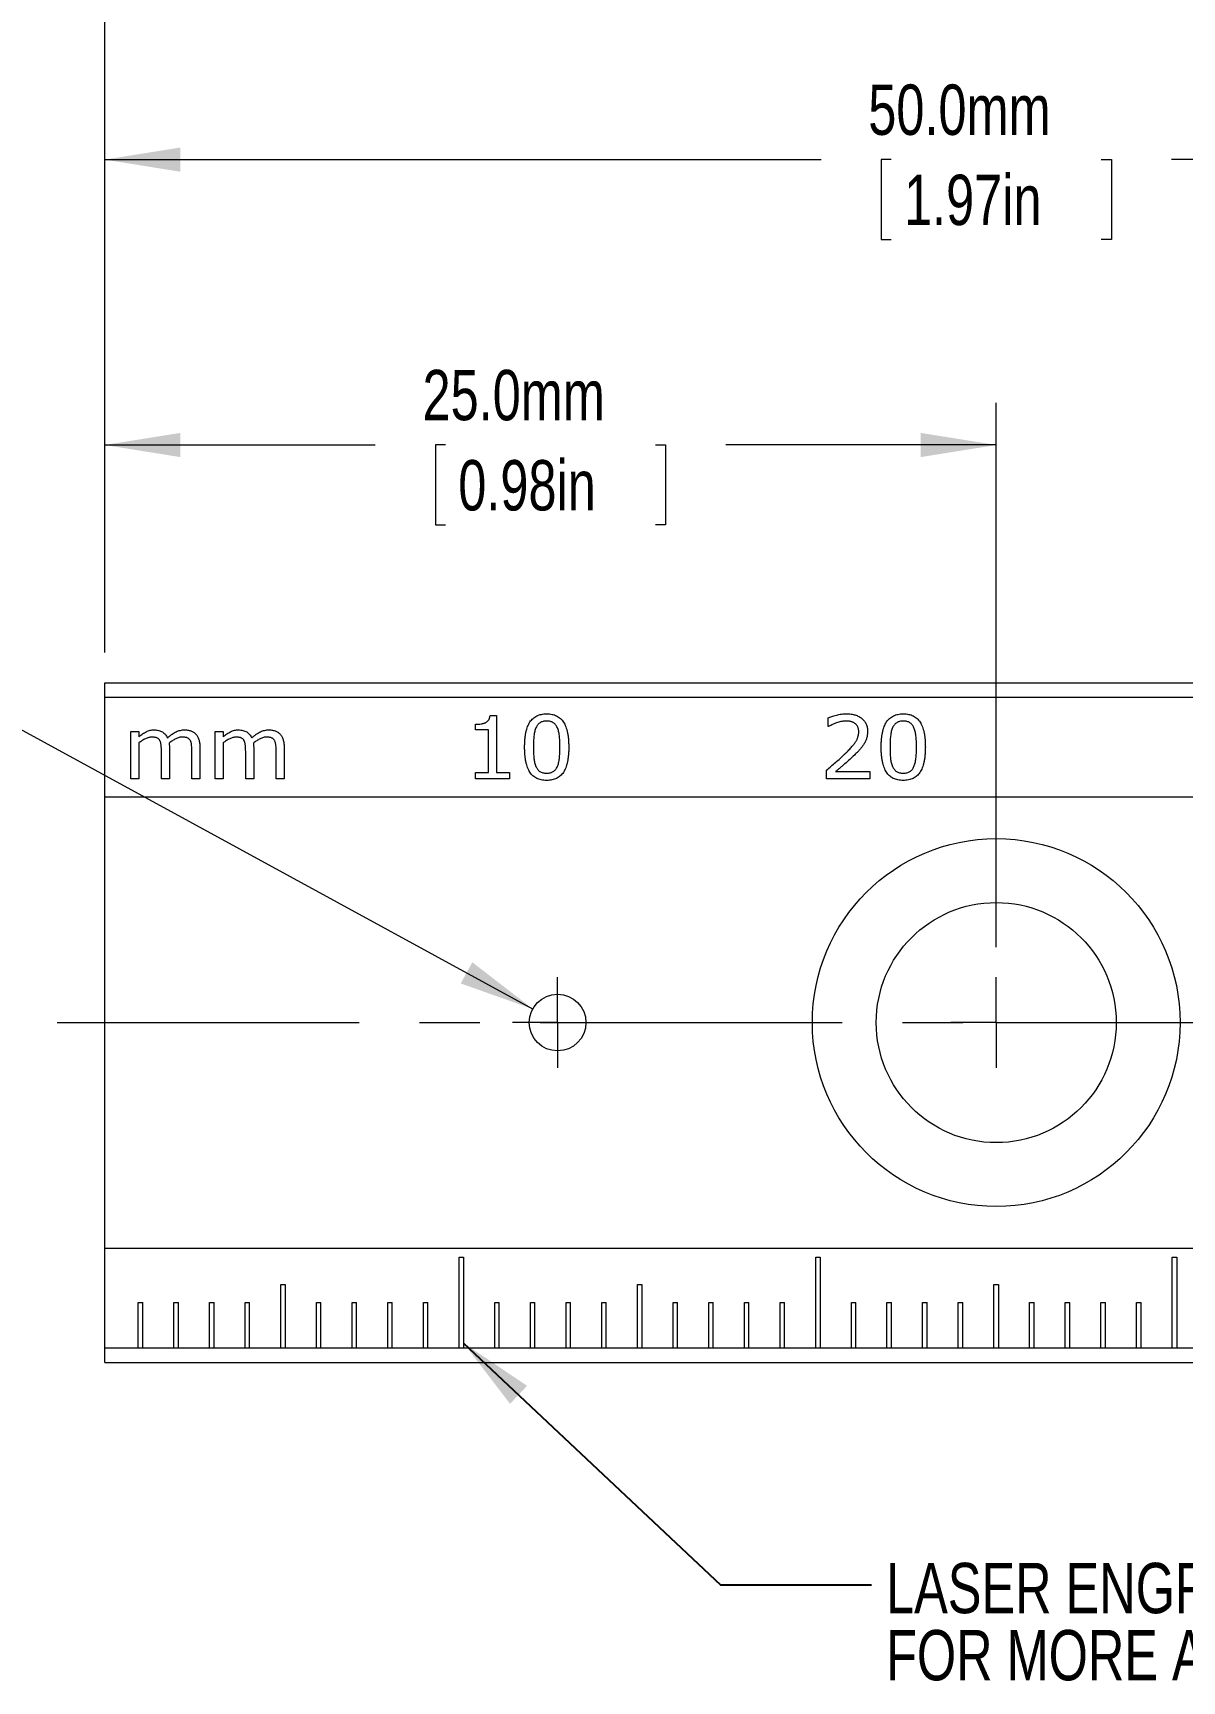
# Model space of a CAD drawing. Header units: millimetres. Extents: x 2 to 278, y 1 to 215.
# Drawn here: x 125.9 to 174.2, y 56.8 to 126.1 of the extents above; entities that cross this region are included whole.
import ezdxf

# ---------------------------------------------------------------- set-up
doc = ezdxf.new("R2010")
doc.units = ezdxf.units.MM
doc.linetypes.add('CENTERX2', pattern=[20.32, 12.7, -2.54, 2.54, -2.54])
doc.styles.add('SLDTEXTSTYLE0', font='TXT', dxfattribs={"width": 0.75})
doc.dimstyles.new('SLDDIMSTYLE0', dxfattribs={"dimtxt": 2.116667, "dimasz": 3.175, "dimexe": 0, "dimexo": 0.0625, "dimgap": 0.529167, "dimtad": 0, "dimtih": 1, "dimtoh": 1, "dimdec": 1, "dimlfac": 0.666667, "dimrnd": 1e-09, "dimzin": 4, "dimdsep": 46, "dimtxsty": 'SLDTEXTSTYLE0', "dimsah": 1, "dimcen": 0.09, "dimadec": 0, "dimazin": 1, "dimtfac": 1, "dimtdec": 1, "dimtofl": 0, "dimtmove": 0, "dimatfit": 3, "dimfxl": 1, "dimfrac": 2, "dimtolj": 1, "dimtzin": 12, "dimarcsym": 0})
doc.dimstyles.new('SLDDIMSTYLE1', dxfattribs={"dimtxt": 2.116667, "dimasz": 3.175, "dimexe": 0, "dimexo": 0.0625, "dimgap": 0.529167, "dimtad": 0, "dimtih": 1, "dimtoh": 1, "dimdec": 1, "dimlfac": 0.666667, "dimrnd": 1e-09, "dimzin": 12, "dimdsep": 46, "dimtxsty": 'SLDTEXTSTYLE0', "dimsah": 1, "dimcen": 0, "dimadec": 0, "dimazin": 3, "dimtfac": 1, "dimtdec": 1, "dimtofl": 0, "dimtmove": 0, "dimatfit": 3, "dimfxl": 1, "dimfrac": 2, "dimtolj": 1, "dimtzin": 12, "dimarcsym": 0})
doc.dimstyles.new('SLDDIMSTYLE2', dxfattribs={"dimtxt": 0.18, "dimasz": 3.175, "dimexe": 0, "dimexo": 0.0625, "dimgap": 0, "dimtad": 0, "dimtih": 1, "dimtoh": 1, "dimdec": 0, "dimrnd": 1e-09, "dimzin": 0, "dimdsep": 46, "dimtxsty": 'Standard', "dimsah": 1, "dimcen": 0.09, "dimadec": 0, "dimazin": 0, "dimtfac": 3.175, "dimtdec": 0, "dimtofl": 0, "dimtmove": 0, "dimatfit": 3, "dimfxl": 1, "dimfrac": 2, "dimtolj": 1, "dimtzin": 0, "dimarcsym": 0})

# ---------------------------------------------------------------- blocks, each defined once
blk = doc.blocks.new('_D')
at = {"color": 7, "linetype": 'Continuous', "lineweight": 0}
for p, q in [((128.907, 100.072), (128.907, 110.58)), ((166.407, 87.689), (166.407, 110.58)), ((128.907, 108.802), (140.286, 108.802)), ((143.242, 108.802), (142.813, 108.802)), ((142.813, 108.802), (142.813, 105.439)), ((152.072, 108.802), (152.501, 108.802)), ((152.501, 108.802), (152.501, 105.439)), ((166.407, 108.802), (155.028, 108.802)), ((142.813, 105.439), (143.242, 105.439)), ((152.501, 105.439), (152.072, 105.439))]:
    blk.add_line(p, q, dxfattribs=at)
for points in [[(128.907, 108.802), (132.082, 108.294), (132.082, 109.31)], [(166.407, 108.802), (163.232, 109.31), (163.232, 108.294)]]:
    blk.add_solid(points, dxfattribs=at)
at = {"color": 7, "linetype": 'Continuous', "lineweight": 0, "char_height": 2.1167, "attachment_point": 1, "style": 'SLDTEXTSTYLE0'}
for s, insert in [('25.0mm', (142.275, 111.96)), ('0.98in', (143.778, 108.167))]:
    blk.add_mtext(s, dxfattribs=dict(at, insert=insert))
blk = doc.blocks.new('_D_1')
at = {"color": 7, "linetype": 'Continuous', "lineweight": 0}
for p, q in [((128.907, 100.072), (128.907, 122.58)), ((203.907, 87.689), (203.907, 122.58)), ((128.907, 120.802), (159.036, 120.802)), ((161.992, 120.802), (161.563, 120.802)), ((161.563, 120.802), (161.563, 117.439)), ((170.822, 120.802), (171.251, 120.802)), ((171.251, 120.802), (171.251, 117.439)), ((203.907, 120.802), (173.778, 120.802)), ((161.563, 117.439), (161.992, 117.439)), ((171.251, 117.439), (170.822, 117.439))]:
    blk.add_line(p, q, dxfattribs=at)
for points in [[(128.907, 120.802), (132.082, 120.294), (132.082, 121.31)], [(203.907, 120.802), (200.732, 121.31), (200.732, 120.294)]]:
    blk.add_solid(points, dxfattribs=at)
at = {"color": 7, "linetype": 'Continuous', "lineweight": 0, "char_height": 2.1167, "attachment_point": 1, "style": 'SLDTEXTSTYLE0'}
for s, insert in [('50.0mm', (161.025, 123.96)), ('1.97in', (162.528, 120.167))]:
    blk.add_mtext(s, dxfattribs=dict(at, insert=insert))
blk = doc.blocks.new('_D_2')
at = {"color": 7, "linetype": 'Continuous', "lineweight": 0}
for p, q in [((128.907, 100.072), (128.907, 134.58)), ((241.407, 100.072), (241.407, 134.58)), ((128.907, 132.802), (177.786, 132.802)), ((180.742, 132.802), (180.313, 132.802)), ((180.313, 132.802), (180.313, 129.439)), ((189.572, 132.802), (190.001, 132.802)), ((190.001, 132.802), (190.001, 129.439)), ((241.407, 132.802), (192.528, 132.802)), ((180.313, 129.439), (180.742, 129.439)), ((190.001, 129.439), (189.572, 129.439))]:
    blk.add_line(p, q, dxfattribs=at)
for points in [[(128.907, 132.802), (132.082, 132.294), (132.082, 133.31)], [(241.407, 132.802), (238.232, 133.31), (238.232, 132.294)]]:
    blk.add_solid(points, dxfattribs=at)
at = {"color": 7, "linetype": 'Continuous', "lineweight": 0, "char_height": 2.1167, "attachment_point": 1, "style": 'SLDTEXTSTYLE0'}
for s, insert in [('75.0mm', (179.775, 135.96)), ('2.95in', (181.278, 132.167))]:
    blk.add_mtext(s, dxfattribs=dict(at, insert=insert))
blk = doc.blocks.new('_D_3')
at = {"color": 7, "linetype": 'Continuous', "lineweight": 0}
for p, q in [((119.649, 99.957), (115.839, 99.957)), ((146.912, 85.085), (119.649, 99.957))]:
    blk.add_line(p, q, dxfattribs=at)
blk.add_solid([(146.912, 85.085), (144.368, 87.051), (143.881, 86.159)], dxfattribs=at)
at = {"color": 7, "linetype": 'Continuous', "lineweight": 0, "insert": (93.52, 101.003), "char_height": 2.11667, "attachment_point": 1, "style": 'SLDTEXTSTYLE0'}
blk.add_mtext('METRIC ID MARK', dxfattribs=at)
blk = doc.blocks.new('SW_NOTE_3')
at = {"color": 0, "linetype": 'Continuous', "lineweight": 0, "char_height": 2.11667, "attachment_point": 1, "style": 'SLDTEXTSTYLE0'}
for s, insert in [('LASER ENGRAVING GRADUATIONS', (0.617, 0.93)), ('FOR MORE ACCURATE ADJUSTMENTS', (0.617, -1.892))]:
    blk.add_mtext(s, dxfattribs=dict(at, insert=insert))
blk = doc.blocks.new('SW_CENTERMARKSYMBOL_0')
at = {"color": 0, "linetype": 'Continuous', "lineweight": 0}
for q in [(0, 1.905), (-1.905, 0), (0, -1.905), (1.905, 0)]:
    blk.add_line((0, 0), q, dxfattribs=at)
blk = doc.blocks.new('SW_CENTERMARKSYMBOL_1')
at = {"color": 0, "linetype": 'Continuous', "lineweight": 0}
for q in [(0, 1.905), (-1.905, 0), (0, -1.905), (1.905, 0)]:
    blk.add_line((0, 0), q, dxfattribs=at)

msp = doc.modelspace()

# ---------------------------------------------------------------- linework, layer by layer
at = {"color": 7, "linetype": 'Continuous', "lineweight": 0}
for p, q in [((128.907, 98.802), (241.407, 98.802)), ((128.907, 98.192), (128.907, 98.802)), ((128.907, 98.192), (241.407, 98.192)), ((128.907, 94.001), (128.907, 98.192)), ((144.509, 96.823), (144.509, 97.059)), ((145.114, 97.43), (145.386, 97.43)), ((145.386, 97.43), (145.386, 95.033)), ((159.34, 96.958), (159.34, 97.332)), ((130.006, 96.755), (130.344, 96.755)), ((130.006, 94.763), (130.006, 96.755)), ((130.344, 96.755), (130.344, 96.534)), ((133.551, 96.755), (133.889, 96.755)), ((133.551, 94.763), (133.551, 96.755)), ((133.889, 96.755), (133.889, 96.534)), ((145.049, 96.823), (144.509, 96.823)), ((145.049, 95.033), (145.049, 96.823)), ((159.358, 96.958), (159.34, 96.958)), ((130.344, 96.274), (130.344, 94.763)), ((131.289, 94.763), (131.289, 95.915)), ((131.627, 96.059), (131.627, 94.763)), ((132.572, 94.763), (132.572, 95.915)), ((132.91, 96.064), (132.91, 94.763)), ((133.889, 96.274), (133.889, 94.763)), ((134.834, 94.763), (134.834, 95.915)), ((135.172, 96.059), (135.172, 94.763)), ((136.117, 94.763), (136.117, 95.915)), ((136.455, 96.064), (136.455, 94.763)), ((144.509, 94.763), (144.509, 95.033)), ((144.509, 95.033), (145.049, 95.033)), ((145.386, 95.033), (145.926, 95.033)), ((145.926, 95.033), (145.926, 94.763)), ((159.272, 94.763), (159.272, 95.135)), ((159.649, 95.067), (161.095, 95.067)), ((161.095, 95.067), (161.095, 94.763)), ((130.344, 94.763), (130.006, 94.763)), ((131.627, 94.763), (131.289, 94.763)), ((132.91, 94.763), (132.572, 94.763)), ((133.889, 94.763), (133.551, 94.763)), ((135.172, 94.763), (134.834, 94.763)), ((136.455, 94.763), (136.117, 94.763)), ((145.926, 94.763), (144.509, 94.763)), ((161.095, 94.763), (159.272, 94.763)), ((128.907, 94.001), (241.407, 94.001)), ((128.907, 75.027), (128.907, 94.001)), ((128.907, 70.836), (128.907, 75.027)), ((128.907, 75.027), (241.407, 75.027)), ((143.812, 74.646), (144.002, 74.646)), ((143.812, 70.836), (143.812, 74.646)), ((144.002, 74.646), (144.002, 70.836)), ((158.812, 74.646), (159.002, 74.646)), ((158.812, 70.836), (158.812, 74.646)), ((159.002, 74.646), (159.002, 70.836)), ((173.812, 74.646), (174.002, 74.646)), ((173.812, 70.836), (173.812, 74.646)), ((174.002, 74.646), (174.002, 70.836)), ((136.312, 73.503), (136.502, 73.503)), ((136.312, 70.836), (136.312, 73.503)), ((136.502, 73.503), (136.502, 70.836)), ((151.312, 73.503), (151.502, 73.503)), ((151.312, 70.836), (151.312, 73.503)), ((151.502, 73.503), (151.502, 70.836)), ((166.312, 73.503), (166.502, 73.503)), ((166.312, 70.836), (166.312, 73.503)), ((166.502, 73.503), (166.502, 70.836)), ((130.312, 72.741), (130.502, 72.741)), ((130.312, 70.836), (130.312, 72.741)), ((130.502, 70.836), (130.502, 72.741)), ((131.812, 72.741), (132.002, 72.741)), ((131.812, 70.836), (131.812, 72.741)), ((132.002, 70.836), (132.002, 72.741)), ((133.312, 72.741), (133.502, 72.741)), ((133.312, 70.836), (133.312, 72.741)), ((133.502, 70.836), (133.502, 72.741)), ((134.812, 72.741), (135.002, 72.741)), ((134.812, 70.836), (134.812, 72.741)), ((135.002, 70.836), (135.002, 72.741)), ((137.812, 72.741), (138.002, 72.741)), ((137.812, 70.836), (137.812, 72.741)), ((138.002, 70.836), (138.002, 72.741)), ((139.312, 72.741), (139.502, 72.741)), ((139.312, 70.836), (139.312, 72.741)), ((139.502, 70.836), (139.502, 72.741)), ((140.812, 72.741), (141.002, 72.741)), ((140.812, 70.836), (140.812, 72.741)), ((141.002, 70.836), (141.002, 72.741)), ((142.312, 72.741), (142.502, 72.741)), ((142.312, 70.836), (142.312, 72.741)), ((142.502, 70.836), (142.502, 72.741)), ((145.312, 72.741), (145.502, 72.741)), ((145.312, 70.836), (145.312, 72.741)), ((145.502, 70.836), (145.502, 72.741)), ((146.812, 72.741), (147.002, 72.741)), ((146.812, 70.836), (146.812, 72.741)), ((147.002, 70.836), (147.002, 72.741)), ((148.312, 72.741), (148.502, 72.741)), ((148.312, 70.836), (148.312, 72.741)), ((148.502, 70.836), (148.502, 72.741)), ((149.812, 72.741), (150.002, 72.741)), ((149.812, 70.836), (149.812, 72.741)), ((150.002, 70.836), (150.002, 72.741)), ((152.812, 72.741), (153.002, 72.741)), ((152.812, 70.836), (152.812, 72.741)), ((153.002, 70.836), (153.002, 72.741)), ((154.312, 72.741), (154.502, 72.741)), ((154.312, 70.836), (154.312, 72.741)), ((154.502, 70.836), (154.502, 72.741)), ((155.812, 72.741), (156.002, 72.741)), ((155.812, 70.836), (155.812, 72.741)), ((156.002, 70.836), (156.002, 72.741)), ((157.312, 72.741), (157.502, 72.741)), ((157.312, 70.836), (157.312, 72.741)), ((157.502, 70.836), (157.502, 72.741)), ((160.312, 72.741), (160.502, 72.741)), ((160.312, 70.836), (160.312, 72.741)), ((160.502, 70.836), (160.502, 72.741)), ((161.812, 72.741), (162.002, 72.741)), ((161.812, 70.836), (161.812, 72.741)), ((162.002, 70.836), (162.002, 72.741)), ((163.312, 72.741), (163.502, 72.741)), ((163.312, 70.836), (163.312, 72.741)), ((163.502, 70.836), (163.502, 72.741)), ((164.812, 72.741), (165.002, 72.741)), ((164.812, 70.836), (164.812, 72.741)), ((165.002, 70.836), (165.002, 72.741)), ((167.812, 72.741), (168.002, 72.741)), ((167.812, 70.836), (167.812, 72.741)), ((168.002, 70.836), (168.002, 72.741)), ((169.312, 72.741), (169.502, 72.741)), ((169.312, 70.836), (169.312, 72.741)), ((169.502, 70.836), (169.502, 72.741)), ((170.812, 72.741), (171.002, 72.741)), ((170.812, 70.836), (170.812, 72.741)), ((171.002, 70.836), (171.002, 72.741)), ((172.312, 72.741), (172.502, 72.741)), ((172.312, 70.836), (172.312, 72.741)), ((172.502, 70.836), (172.502, 72.741)), ((128.907, 70.836), (130.312, 70.836)), ((128.907, 70.227), (128.907, 70.836)), ((130.312, 70.836), (130.502, 70.836)), ((130.502, 70.836), (131.812, 70.836)), ((131.812, 70.836), (132.002, 70.836)), ((132.002, 70.836), (133.312, 70.836)), ((133.312, 70.836), (133.502, 70.836)), ((133.502, 70.836), (134.812, 70.836)), ((134.812, 70.836), (135.002, 70.836)), ((135.002, 70.836), (136.312, 70.836)), ((136.312, 70.836), (136.502, 70.836)), ((136.502, 70.836), (137.812, 70.836)), ((137.812, 70.836), (138.002, 70.836)), ((138.002, 70.836), (139.312, 70.836)), ((139.312, 70.836), (139.502, 70.836)), ((139.502, 70.836), (140.812, 70.836)), ((140.812, 70.836), (141.002, 70.836)), ((141.002, 70.836), (142.312, 70.836)), ((142.312, 70.836), (142.502, 70.836)), ((142.502, 70.836), (143.812, 70.836)), ((143.812, 70.836), (144.002, 70.836)), ((144.002, 70.836), (145.312, 70.836)), ((145.312, 70.836), (145.502, 70.836)), ((145.502, 70.836), (146.812, 70.836)), ((146.812, 70.836), (147.002, 70.836)), ((147.002, 70.836), (148.312, 70.836)), ((148.312, 70.836), (148.502, 70.836)), ((148.502, 70.836), (149.812, 70.836)), ((149.812, 70.836), (150.002, 70.836)), ((150.002, 70.836), (151.312, 70.836)), ((151.312, 70.836), (151.502, 70.836)), ((151.502, 70.836), (152.812, 70.836)), ((152.812, 70.836), (153.002, 70.836)), ((153.002, 70.836), (154.312, 70.836)), ((154.312, 70.836), (154.502, 70.836)), ((154.502, 70.836), (155.812, 70.836)), ((155.812, 70.836), (156.002, 70.836)), ((156.002, 70.836), (157.312, 70.836)), ((157.312, 70.836), (157.502, 70.836)), ((157.502, 70.836), (158.812, 70.836)), ((158.812, 70.836), (159.002, 70.836)), ((159.002, 70.836), (160.312, 70.836)), ((160.312, 70.836), (160.502, 70.836)), ((160.502, 70.836), (161.812, 70.836)), ((161.812, 70.836), (162.002, 70.836)), ((162.002, 70.836), (163.312, 70.836)), ((163.312, 70.836), (163.502, 70.836)), ((163.502, 70.836), (164.812, 70.836)), ((164.812, 70.836), (165.002, 70.836)), ((165.002, 70.836), (166.312, 70.836)), ((166.312, 70.836), (166.502, 70.836)), ((166.502, 70.836), (167.812, 70.836)), ((167.812, 70.836), (168.002, 70.836)), ((168.002, 70.836), (169.312, 70.836)), ((169.312, 70.836), (169.502, 70.836)), ((169.502, 70.836), (170.812, 70.836)), ((170.812, 70.836), (171.002, 70.836)), ((171.002, 70.836), (172.312, 70.836)), ((172.312, 70.836), (172.502, 70.836)), ((172.502, 70.836), (173.812, 70.836)), ((173.812, 70.836), (174.002, 70.836)), ((174.002, 70.836), (175.312, 70.836)), ((128.907, 70.227), (241.407, 70.227))]:
    msp.add_line(p, q, dxfattribs=at)
at = {"color": 7, "linetype": 'CENTERX2', "lineweight": 0}
msp.add_line((126.907, 84.514), (243.407, 84.514), dxfattribs=at)
at = {"color": 7, "linetype": 'Continuous', "lineweight": 0}
for centre, radius in [((166.407, 84.514), 7.734), ((166.407, 84.514), 5.048), ((147.957, 84.514), 1.191)]:
    msp.add_circle(centre, radius, dxfattribs=at)
for points, knots in [([(144.509, 97.059), (144.547, 97.06), (144.625, 97.062), (144.723, 97.074), (144.801, 97.087), (144.852, 97.099), (144.896, 97.114), (144.922, 97.126), (144.934, 97.132)], [0, 0, 0, 0, 0.262083, 0.542825, 0.680749, 0.801602, 0.907794, 1, 1, 1, 1]), ([(144.934, 97.132), (144.947, 97.14), (144.972, 97.155), (145.006, 97.182), (145.036, 97.212), (145.061, 97.245), (145.082, 97.283), (145.098, 97.327), (145.109, 97.377), (145.112, 97.412), (145.114, 97.43)], [0, 0, 0, 0, 0.122569, 0.240706, 0.354017, 0.468353, 0.585293, 0.709986, 0.849029, 1, 1, 1, 1]), ([(146.568, 96.095), (146.569, 96.153), (146.57, 96.265), (146.581, 96.427), (146.597, 96.577), (146.622, 96.716), (146.653, 96.843), (146.692, 96.959), (146.738, 97.062), (146.79, 97.155), (146.851, 97.236), (146.919, 97.307), (146.997, 97.365), (147.081, 97.415), (147.174, 97.452), (147.275, 97.478), (147.383, 97.495), (147.458, 97.497), (147.496, 97.498)], [0, 0, 0, 0, 0.090625, 0.17535, 0.254088, 0.327393, 0.395789, 0.459102, 0.517906, 0.573174, 0.625499, 0.676328, 0.726617, 0.777206, 0.828961, 0.882801, 0.939626, 1, 1, 1, 1]), ([(147.496, 97.194), (147.469, 97.193), (147.418, 97.192), (147.344, 97.178), (147.278, 97.156), (147.218, 97.125), (147.165, 97.085), (147.119, 97.035), (147.077, 96.978), (147.056, 96.934), (147.045, 96.912)], [0, 0, 0, 0, 0.141373, 0.271633, 0.394112, 0.510434, 0.625792, 0.743398, 0.867888, 1, 1, 1, 1]), ([(147.496, 97.498), (147.535, 97.497), (147.611, 97.495), (147.72, 97.478), (147.821, 97.451), (147.915, 97.413), (148, 97.364), (148.076, 97.303), (148.145, 97.232), (148.205, 97.15), (148.257, 97.056), (148.302, 96.952), (148.34, 96.836), (148.372, 96.71), (148.395, 96.573), (148.413, 96.425), (148.422, 96.265), (148.424, 96.155), (148.425, 96.098)], [0, 0, 0, 0, 0.0610324, 0.1185041, 0.1731157, 0.2253216, 0.2760008, 0.3266701, 0.377985, 0.4306815, 0.4863913, 0.5454405, 0.6087782, 0.6767602, 0.749332, 0.8273877, 0.910869, 1, 1, 1, 1]), ([(147.945, 96.915), (147.934, 96.937), (147.913, 96.979), (147.873, 97.037), (147.826, 97.085), (147.775, 97.125), (147.716, 97.157), (147.649, 97.179), (147.575, 97.192), (147.523, 97.193), (147.496, 97.194)], [0, 0, 0, 0, 0.130246, 0.252579, 0.370446, 0.485239, 0.600835, 0.723405, 0.855628, 1, 1, 1, 1]), ([(159.34, 97.332), (159.363, 97.343), (159.412, 97.365), (159.494, 97.393), (159.585, 97.421), (159.686, 97.447), (159.791, 97.47), (159.896, 97.485), (160, 97.496), (160.069, 97.497), (160.103, 97.498)], [0, 0, 0, 0, 0.097337, 0.206406, 0.328427, 0.462824, 0.602026, 0.737696, 0.870465, 1, 1, 1, 1]), ([(160.094, 97.194), (160.066, 97.193), (160.008, 97.192), (159.92, 97.18), (159.828, 97.162), (159.733, 97.137), (159.638, 97.104), (159.543, 97.063), (159.449, 97.014), (159.389, 96.977), (159.358, 96.958)], [0, 0, 0, 0, 0.107885, 0.221269, 0.340699, 0.466192, 0.595932, 0.727197, 0.862174, 1, 1, 1, 1]), ([(160.623, 96.747), (160.622, 96.764), (160.622, 96.797), (160.614, 96.846), (160.604, 96.891), (160.589, 96.934), (160.568, 96.974), (160.545, 97.012), (160.516, 97.045), (160.483, 97.077), (160.446, 97.104), (160.407, 97.128), (160.363, 97.148), (160.316, 97.166), (160.265, 97.178), (160.211, 97.188), (160.154, 97.192), (160.114, 97.193), (160.094, 97.194)], [0, 0, 0, 0, 0.065322, 0.127174, 0.186583, 0.244472, 0.301044, 0.357036, 0.413379, 0.470966, 0.529101, 0.588875, 0.649686, 0.713323, 0.779905, 0.849596, 0.922575, 1, 1, 1, 1]), ([(160.103, 97.498), (160.137, 97.497), (160.203, 97.496), (160.299, 97.486), (160.389, 97.471), (160.474, 97.45), (160.554, 97.422), (160.627, 97.388), (160.695, 97.346), (160.758, 97.3), (160.813, 97.248), (160.861, 97.191), (160.903, 97.13), (160.936, 97.064), (160.962, 96.994), (160.981, 96.919), (160.992, 96.84), (160.993, 96.786), (160.994, 96.759)], [0, 0, 0, 0, 0.0774803, 0.1512475, 0.2212046, 0.288216, 0.3520034, 0.4138958, 0.4741458, 0.5335186, 0.5917264, 0.6483819, 0.7044296, 0.7605296, 0.8173213, 0.8759191, 0.9366117, 1, 1, 1, 1]), ([(161.568, 96.095), (161.569, 96.153), (161.57, 96.265), (161.581, 96.427), (161.597, 96.577), (161.622, 96.716), (161.653, 96.843), (161.692, 96.959), (161.738, 97.062), (161.79, 97.155), (161.851, 97.236), (161.919, 97.307), (161.997, 97.365), (162.081, 97.415), (162.174, 97.452), (162.275, 97.478), (162.383, 97.495), (162.458, 97.497), (162.496, 97.498)], [0, 0, 0, 0, 0.090625, 0.17535, 0.254088, 0.327393, 0.395789, 0.459102, 0.517906, 0.573174, 0.625499, 0.676328, 0.726617, 0.777206, 0.828961, 0.882801, 0.939626, 1, 1, 1, 1]), ([(162.496, 97.194), (162.469, 97.193), (162.418, 97.192), (162.344, 97.178), (162.278, 97.156), (162.218, 97.125), (162.165, 97.085), (162.119, 97.035), (162.077, 96.978), (162.056, 96.934), (162.045, 96.912)], [0, 0, 0, 0, 0.141373, 0.271633, 0.394112, 0.510434, 0.625792, 0.743398, 0.867888, 1, 1, 1, 1]), ([(162.496, 97.498), (162.535, 97.497), (162.611, 97.495), (162.72, 97.478), (162.821, 97.451), (162.915, 97.413), (163, 97.364), (163.076, 97.303), (163.145, 97.232), (163.205, 97.15), (163.257, 97.056), (163.302, 96.952), (163.34, 96.836), (163.372, 96.71), (163.395, 96.573), (163.413, 96.425), (163.422, 96.265), (163.424, 96.155), (163.425, 96.098)], [0, 0, 0, 0, 0.061032, 0.118504, 0.173116, 0.225322, 0.276001, 0.32667, 0.377985, 0.430681, 0.486391, 0.54544, 0.608778, 0.67676, 0.749332, 0.827388, 0.910869, 1, 1, 1, 1]), ([(162.945, 96.915), (162.934, 96.937), (162.913, 96.979), (162.873, 97.037), (162.826, 97.085), (162.775, 97.125), (162.716, 97.157), (162.649, 97.179), (162.575, 97.192), (162.523, 97.193), (162.496, 97.194)], [0, 0, 0, 0, 0.130246, 0.252579, 0.370446, 0.485239, 0.600835, 0.723405, 0.855628, 1, 1, 1, 1]), ([(130.344, 96.534), (130.37, 96.556), (130.42, 96.599), (130.499, 96.655), (130.577, 96.705), (130.655, 96.747), (130.735, 96.781), (130.817, 96.805), (130.902, 96.82), (130.959, 96.822), (130.988, 96.823)], [0, 0, 0, 0, 0.1401419, 0.274601, 0.4016979, 0.5246225, 0.6434956, 0.7614241, 0.879262, 1, 1, 1, 1]), ([(130.892, 96.519), (130.869, 96.518), (130.823, 96.516), (130.754, 96.502), (130.685, 96.481), (130.616, 96.451), (130.548, 96.413), (130.48, 96.372), (130.411, 96.325), (130.367, 96.291), (130.344, 96.274)], [0, 0, 0, 0, 0.112408, 0.225812, 0.344023, 0.46653, 0.593956, 0.725244, 0.860014, 1, 1, 1, 1]), ([(131.229, 96.363), (131.222, 96.375), (131.208, 96.4), (131.18, 96.432), (131.148, 96.458), (131.111, 96.481), (131.068, 96.498), (131.016, 96.51), (130.957, 96.517), (130.915, 96.518), (130.892, 96.519)], [0, 0, 0, 0, 0.109192, 0.215827, 0.320722, 0.428065, 0.543786, 0.676367, 0.827959, 1, 1, 1, 1]), ([(130.988, 96.823), (131.021, 96.821), (131.084, 96.819), (131.175, 96.803), (131.258, 96.775), (131.333, 96.736), (131.399, 96.687), (131.457, 96.629), (131.507, 96.563), (131.531, 96.513), (131.543, 96.488)], [0, 0, 0, 0, 0.141964, 0.274335, 0.400542, 0.522168, 0.642131, 0.759129, 0.87802, 1, 1, 1, 1]), ([(131.289, 95.915), (131.289, 95.959), (131.288, 96.044), (131.281, 96.148), (131.271, 96.225), (131.261, 96.277), (131.248, 96.323), (131.235, 96.35), (131.229, 96.363)], [0, 0, 0, 0, 0.28743, 0.560449, 0.686642, 0.801406, 0.905513, 1, 1, 1, 1]), ([(131.543, 96.488), (131.576, 96.516), (131.638, 96.569), (131.734, 96.639), (131.824, 96.698), (131.911, 96.745), (131.998, 96.78), (132.086, 96.805), (132.178, 96.82), (132.24, 96.822), (132.271, 96.823)], [0, 0, 0, 0, 0.157416, 0.301254, 0.431928, 0.550373, 0.66196, 0.773458, 0.885456, 1, 1, 1, 1]), ([(132.175, 96.519), (132.152, 96.518), (132.104, 96.517), (132.034, 96.502), (131.963, 96.48), (131.893, 96.448), (131.823, 96.409), (131.753, 96.366), (131.683, 96.318), (131.638, 96.283), (131.614, 96.265)], [0, 0, 0, 0, 0.112118, 0.226152, 0.343515, 0.465948, 0.593613, 0.724375, 0.859979, 1, 1, 1, 1]), ([(132.512, 96.361), (132.505, 96.373), (132.491, 96.398), (132.463, 96.43), (132.431, 96.457), (132.394, 96.481), (132.351, 96.498), (132.299, 96.51), (132.24, 96.517), (132.198, 96.518), (132.175, 96.519)], [0, 0, 0, 0, 0.108855, 0.216175, 0.321609, 0.429329, 0.545196, 0.677367, 0.828491, 1, 1, 1, 1]), ([(132.271, 96.823), (132.297, 96.822), (132.349, 96.821), (132.423, 96.811), (132.492, 96.796), (132.555, 96.774), (132.614, 96.746), (132.666, 96.711), (132.714, 96.67), (132.755, 96.623), (132.792, 96.57), (132.824, 96.513), (132.85, 96.45), (132.872, 96.382), (132.89, 96.31), (132.901, 96.232), (132.908, 96.15), (132.909, 96.093), (132.91, 96.064)], [0, 0, 0, 0, 0.069912, 0.135648, 0.197678, 0.256887, 0.313332, 0.368486, 0.423293, 0.478714, 0.534913, 0.592857, 0.653152, 0.715302, 0.780929, 0.850221, 0.923123, 1, 1, 1, 1]), ([(132.572, 95.915), (132.572, 95.958), (132.571, 96.042), (132.564, 96.145), (132.554, 96.223), (132.544, 96.275), (132.531, 96.321), (132.518, 96.348), (132.512, 96.361)], [0, 0, 0, 0, 0.282931, 0.557205, 0.685132, 0.801563, 0.906149, 1, 1, 1, 1]), ([(133.889, 96.534), (133.915, 96.556), (133.965, 96.599), (134.044, 96.655), (134.122, 96.705), (134.2, 96.747), (134.279, 96.781), (134.362, 96.805), (134.446, 96.82), (134.504, 96.822), (134.533, 96.823)], [0, 0, 0, 0, 0.1401419, 0.274601, 0.4016979, 0.5246225, 0.6434956, 0.7614241, 0.879262, 1, 1, 1, 1]), ([(134.437, 96.519), (134.414, 96.518), (134.368, 96.516), (134.299, 96.502), (134.23, 96.481), (134.161, 96.451), (134.093, 96.413), (134.024, 96.372), (133.956, 96.325), (133.912, 96.291), (133.889, 96.274)], [0, 0, 0, 0, 0.112408, 0.225812, 0.344023, 0.46653, 0.593956, 0.725244, 0.860014, 1, 1, 1, 1]), ([(134.774, 96.363), (134.767, 96.375), (134.753, 96.4), (134.725, 96.432), (134.692, 96.458), (134.656, 96.481), (134.612, 96.498), (134.561, 96.51), (134.502, 96.517), (134.459, 96.518), (134.437, 96.519)], [0, 0, 0, 0, 0.109192, 0.215827, 0.320722, 0.428065, 0.543786, 0.676367, 0.827959, 1, 1, 1, 1]), ([(134.533, 96.823), (134.565, 96.821), (134.628, 96.819), (134.719, 96.803), (134.802, 96.775), (134.878, 96.736), (134.944, 96.687), (135.002, 96.629), (135.051, 96.563), (135.076, 96.513), (135.088, 96.488)], [0, 0, 0, 0, 0.141964, 0.274335, 0.400542, 0.522168, 0.642131, 0.759129, 0.87802, 1, 1, 1, 1]), ([(134.834, 95.915), (134.834, 95.959), (134.833, 96.044), (134.825, 96.148), (134.816, 96.225), (134.806, 96.277), (134.792, 96.323), (134.78, 96.35), (134.774, 96.363)], [0, 0, 0, 0, 0.28743, 0.560449, 0.686642, 0.801406, 0.905513, 1, 1, 1, 1]), ([(135.088, 96.488), (135.121, 96.516), (135.183, 96.569), (135.278, 96.639), (135.368, 96.698), (135.456, 96.745), (135.542, 96.78), (135.631, 96.805), (135.722, 96.82), (135.784, 96.822), (135.816, 96.823)], [0, 0, 0, 0, 0.157416, 0.301254, 0.431928, 0.550373, 0.66196, 0.773458, 0.885456, 1, 1, 1, 1]), ([(135.72, 96.519), (135.696, 96.518), (135.649, 96.517), (135.578, 96.502), (135.508, 96.48), (135.438, 96.448), (135.368, 96.409), (135.298, 96.366), (135.228, 96.318), (135.182, 96.283), (135.159, 96.265)], [0, 0, 0, 0, 0.112118, 0.226152, 0.343515, 0.465948, 0.593613, 0.724375, 0.859979, 1, 1, 1, 1]), ([(136.057, 96.361), (136.05, 96.373), (136.035, 96.398), (136.008, 96.43), (135.975, 96.457), (135.939, 96.481), (135.895, 96.498), (135.844, 96.51), (135.785, 96.517), (135.742, 96.518), (135.72, 96.519)], [0, 0, 0, 0, 0.108855, 0.216175, 0.321609, 0.429329, 0.545196, 0.677367, 0.828491, 1, 1, 1, 1]), ([(135.816, 96.823), (135.842, 96.822), (135.893, 96.821), (135.968, 96.811), (136.037, 96.796), (136.1, 96.774), (136.158, 96.746), (136.211, 96.711), (136.258, 96.67), (136.3, 96.623), (136.337, 96.57), (136.368, 96.513), (136.395, 96.45), (136.417, 96.382), (136.434, 96.31), (136.446, 96.232), (136.453, 96.15), (136.454, 96.093), (136.455, 96.064)], [0, 0, 0, 0, 0.069912, 0.135648, 0.197678, 0.256887, 0.313332, 0.368486, 0.423293, 0.478714, 0.534913, 0.592857, 0.653152, 0.715302, 0.780929, 0.850221, 0.923123, 1, 1, 1, 1]), ([(136.117, 95.915), (136.117, 95.958), (136.116, 96.042), (136.108, 96.145), (136.099, 96.223), (136.088, 96.275), (136.075, 96.321), (136.063, 96.348), (136.057, 96.361)], [0, 0, 0, 0, 0.282931, 0.557205, 0.685132, 0.801563, 0.906149, 1, 1, 1, 1]), ([(147.045, 96.912), (147.035, 96.888), (147.014, 96.838), (146.992, 96.756), (146.974, 96.664), (146.96, 96.562), (146.951, 96.453), (146.944, 96.338), (146.94, 96.218), (146.94, 96.137), (146.939, 96.095)], [0, 0, 0, 0, 0.092932, 0.195517, 0.308519, 0.432509, 0.565434, 0.704477, 0.849094, 1, 1, 1, 1]), ([(148.053, 96.098), (148.053, 96.142), (148.052, 96.228), (148.048, 96.351), (148.041, 96.465), (148.032, 96.571), (148.019, 96.669), (147.999, 96.758), (147.976, 96.84), (147.955, 96.89), (147.945, 96.915)], [0, 0, 0, 0, 0.159651, 0.308566, 0.446193, 0.573969, 0.692158, 0.802057, 0.904099, 1, 1, 1, 1]), ([(160.014, 95.784), (160.042, 95.812), (160.096, 95.864), (160.173, 95.942), (160.243, 96.016), (160.308, 96.084), (160.363, 96.149), (160.413, 96.209), (160.456, 96.265), (160.493, 96.318), (160.524, 96.369), (160.551, 96.42), (160.572, 96.472), (160.591, 96.525), (160.604, 96.579), (160.616, 96.634), (160.621, 96.69), (160.622, 96.728), (160.623, 96.747)], [0, 0, 0, 0, 0.099873, 0.193379, 0.279907, 0.359786, 0.432818, 0.499623, 0.559625, 0.613275, 0.663338, 0.712022, 0.760391, 0.808044, 0.855825, 0.903458, 0.951391, 1, 1, 1, 1]), ([(160.994, 96.759), (160.993, 96.734), (160.992, 96.684), (160.985, 96.611), (160.973, 96.541), (160.955, 96.473), (160.934, 96.407), (160.906, 96.344), (160.876, 96.282), (160.851, 96.242), (160.839, 96.222)], [0, 0, 0, 0, 0.133272, 0.261539, 0.387255, 0.510373, 0.632017, 0.754319, 0.876365, 1, 1, 1, 1]), ([(162.045, 96.912), (162.035, 96.888), (162.014, 96.838), (161.992, 96.756), (161.974, 96.664), (161.96, 96.562), (161.951, 96.453), (161.944, 96.338), (161.94, 96.218), (161.94, 96.137), (161.939, 96.095)], [0, 0, 0, 0, 0.092932, 0.195517, 0.308519, 0.432509, 0.565434, 0.704477, 0.849094, 1, 1, 1, 1]), ([(163.053, 96.098), (163.053, 96.142), (163.052, 96.228), (163.048, 96.351), (163.041, 96.465), (163.032, 96.571), (163.019, 96.669), (162.999, 96.758), (162.976, 96.84), (162.955, 96.89), (162.945, 96.915)], [0, 0, 0, 0, 0.159651, 0.308566, 0.446193, 0.573969, 0.692158, 0.802057, 0.904099, 1, 1, 1, 1]), ([(131.614, 96.265), (131.616, 96.25), (131.619, 96.218), (131.624, 96.167), (131.626, 96.113), (131.627, 96.077), (131.627, 96.059)], [0, 0, 0, 0, 0.218082, 0.468953, 0.737155, 1, 1, 1, 1]), ([(135.159, 96.265), (135.161, 96.25), (135.164, 96.218), (135.168, 96.167), (135.171, 96.113), (135.171, 96.077), (135.172, 96.059)], [0, 0, 0, 0, 0.218082, 0.468953, 0.737155, 1, 1, 1, 1]), ([(147.496, 94.696), (147.457, 94.697), (147.382, 94.698), (147.272, 94.715), (147.171, 94.742), (147.078, 94.78), (146.993, 94.827), (146.916, 94.887), (146.848, 94.958), (146.788, 95.039), (146.736, 95.132), (146.69, 95.236), (146.653, 95.351), (146.622, 95.478), (146.597, 95.616), (146.58, 95.765), (146.57, 95.926), (146.569, 96.038), (146.568, 96.095)], [0, 0, 0, 0, 0.060973, 0.118388, 0.172874, 0.22467, 0.275401, 0.32568, 0.376549, 0.428972, 0.484148, 0.542887, 0.606162, 0.674011, 0.747103, 0.82563, 0.909854, 1, 1, 1, 1]), ([(146.939, 96.095), (146.939, 96.05), (146.94, 95.964), (146.943, 95.841), (146.95, 95.729), (146.958, 95.628), (146.97, 95.535), (146.988, 95.448), (147.011, 95.365), (147.032, 95.313), (147.043, 95.288)], [0, 0, 0, 0, 0.164101, 0.31475, 0.45075, 0.57345, 0.686482, 0.794892, 0.899373, 1, 1, 1, 1]), ([(148.425, 96.098), (148.424, 96.04), (148.423, 95.927), (148.412, 95.764), (148.395, 95.612), (148.37, 95.473), (148.338, 95.346), (148.3, 95.23), (148.255, 95.127), (148.201, 95.035), (148.14, 94.955), (148.071, 94.885), (147.995, 94.826), (147.91, 94.778), (147.817, 94.741), (147.717, 94.715), (147.609, 94.698), (147.535, 94.697), (147.496, 94.696)], [0, 0, 0, 0, 0.091414, 0.176654, 0.25618, 0.329726, 0.398161, 0.461186, 0.519966, 0.574874, 0.627124, 0.67754, 0.72759, 0.777885, 0.829619, 0.883437, 0.939926, 1, 1, 1, 1]), ([(147.946, 95.282), (147.956, 95.307), (147.977, 95.359), (148, 95.442), (148.018, 95.531), (148.032, 95.627), (148.042, 95.731), (148.048, 95.845), (148.052, 95.968), (148.053, 96.054), (148.053, 96.098)], [0, 0, 0, 0, 0.097892, 0.201849, 0.31108, 0.427473, 0.552815, 0.689917, 0.838949, 1, 1, 1, 1]), ([(159.272, 95.135), (159.336, 95.189), (159.464, 95.298), (159.655, 95.459), (159.84, 95.619), (159.957, 95.73), (160.014, 95.784)], [0, 0, 0, 0, 0.254955, 0.510317, 0.760116, 1, 1, 1, 1]), ([(160.44, 95.763), (160.374, 95.7), (160.243, 95.575), (160.072, 95.426), (159.936, 95.31), (159.838, 95.226), (159.742, 95.146), (159.68, 95.093), (159.649, 95.067)], [0, 0, 0, 0, 0.258241, 0.517221, 0.644363, 0.767594, 0.885944, 1, 1, 1, 1]), ([(160.839, 96.222), (160.814, 96.185), (160.763, 96.108), (160.687, 96.018), (160.621, 95.945), (160.566, 95.887), (160.505, 95.826), (160.462, 95.784), (160.44, 95.763)], [0, 0, 0, 0, 0.221245, 0.452952, 0.575438, 0.70761, 0.848907, 1, 1, 1, 1]), ([(162.496, 94.696), (162.457, 94.697), (162.382, 94.698), (162.272, 94.715), (162.171, 94.742), (162.078, 94.78), (161.993, 94.827), (161.916, 94.887), (161.848, 94.958), (161.788, 95.039), (161.736, 95.132), (161.69, 95.236), (161.653, 95.351), (161.622, 95.478), (161.597, 95.616), (161.58, 95.765), (161.57, 95.926), (161.569, 96.038), (161.568, 96.095)], [0, 0, 0, 0, 0.060973, 0.118388, 0.172874, 0.22467, 0.275401, 0.32568, 0.376549, 0.428972, 0.484148, 0.542887, 0.606162, 0.674011, 0.747103, 0.82563, 0.909854, 1, 1, 1, 1]), ([(161.939, 96.095), (161.939, 96.05), (161.94, 95.964), (161.943, 95.841), (161.95, 95.729), (161.958, 95.628), (161.97, 95.535), (161.988, 95.448), (162.011, 95.365), (162.032, 95.313), (162.043, 95.288)], [0, 0, 0, 0, 0.164101, 0.31475, 0.45075, 0.57345, 0.686482, 0.794892, 0.899373, 1, 1, 1, 1]), ([(163.425, 96.098), (163.424, 96.04), (163.423, 95.927), (163.412, 95.764), (163.395, 95.612), (163.37, 95.473), (163.338, 95.346), (163.3, 95.23), (163.255, 95.127), (163.201, 95.035), (163.14, 94.955), (163.071, 94.885), (162.995, 94.826), (162.91, 94.778), (162.817, 94.741), (162.717, 94.715), (162.609, 94.698), (162.535, 94.697), (162.496, 94.696)], [0, 0, 0, 0, 0.0914137, 0.1766536, 0.2561798, 0.3297258, 0.3981607, 0.4611863, 0.5199664, 0.5748745, 0.6271243, 0.6775398, 0.7275903, 0.7778855, 0.8296186, 0.8834366, 0.9399256, 1, 1, 1, 1]), ([(162.946, 95.282), (162.956, 95.307), (162.977, 95.359), (163, 95.442), (163.018, 95.531), (163.032, 95.627), (163.042, 95.731), (163.048, 95.845), (163.052, 95.968), (163.053, 96.054), (163.053, 96.098)], [0, 0, 0, 0, 0.097892, 0.201849, 0.31108, 0.427473, 0.552815, 0.689917, 0.838949, 1, 1, 1, 1]), ([(147.043, 95.288), (147.053, 95.265), (147.073, 95.222), (147.112, 95.163), (147.157, 95.114), (147.209, 95.071), (147.269, 95.039), (147.337, 95.016), (147.414, 95.002), (147.468, 95), (147.496, 95)], [0, 0, 0, 0, 0.127933, 0.248979, 0.364498, 0.478623, 0.594752, 0.717986, 0.852152, 1, 1, 1, 1]), ([(147.496, 95), (147.523, 95), (147.575, 95.002), (147.649, 95.015), (147.715, 95.037), (147.776, 95.068), (147.829, 95.108), (147.875, 95.158), (147.916, 95.215), (147.936, 95.259), (147.946, 95.282)], [0, 0, 0, 0, 0.141458, 0.272712, 0.395264, 0.512481, 0.627909, 0.745586, 0.869079, 1, 1, 1, 1]), ([(162.043, 95.288), (162.053, 95.265), (162.073, 95.222), (162.112, 95.163), (162.157, 95.114), (162.209, 95.071), (162.269, 95.039), (162.337, 95.016), (162.414, 95.002), (162.468, 95), (162.496, 95)], [0, 0, 0, 0, 0.127933, 0.248979, 0.364498, 0.478623, 0.594752, 0.717986, 0.852152, 1, 1, 1, 1]), ([(162.496, 95), (162.523, 95), (162.575, 95.002), (162.649, 95.015), (162.715, 95.037), (162.776, 95.068), (162.829, 95.108), (162.875, 95.158), (162.916, 95.215), (162.936, 95.259), (162.946, 95.282)], [0, 0, 0, 0, 0.1414582, 0.2727119, 0.3952641, 0.5124813, 0.6279092, 0.745586, 0.869079, 1, 1, 1, 1])]:
    msp.add_open_spline(points, degree=3, knots=knots, dxfattribs=at)

# ---------------------------------------------------------------- block references
for name, p in [('SW_CENTERMARKSYMBOL_0', (147.957, 84.514)), ('SW_CENTERMARKSYMBOL_1', (166.407, 84.514)), ('SW_NOTE_3', (161.156, 60.864))]:
    msp.add_blockref(name, p, dxfattribs=at)

# ---------------------------------------------------------------- dimensions: what is measured, and where the dimension line sits
for base, p2, picture, middle in [((241.407, 132.802), (241.407, 98.802), '_D_2', (185.157, 132.802)), ((203.907, 120.802), (203.907, 86.419), '_D_1', (166.407, 120.802)), ((166.407, 108.802), (166.407, 86.419), '_D', (147.657, 108.802))]:
    dim = msp.add_linear_dim(base=base, p1=(128.907, 98.802), p2=p2, dimstyle='SLDDIMSTYLE0', dxfattribs=at)
    dim.commit()
    dim.dimension.update_dxf_attribs({"geometry": picture, "text_midpoint": middle, "dimtype": 160})
dim = msp.add_diameter_dim_2p(p1=(149.002, 83.944), p2=(146.912, 85.085), text='METRIC ID MARK', dimstyle='SLDDIMSTYLE1', override={"dimpost": '<>'}, dxfattribs=at)
dim.commit()
dim.dimension.update_dxf_attribs({"geometry": '_D_3', "text_midpoint": (104.679, 99.957), "dimtype": 163})

# ---------------------------------------------------------------- leaders
msp.add_leader([(144.002, 71.037), (154.806, 60.864), (161.156, 60.864)], dimstyle='SLDDIMSTYLE2', dxfattribs=at)

doc.saveas('drawing.dxf')
